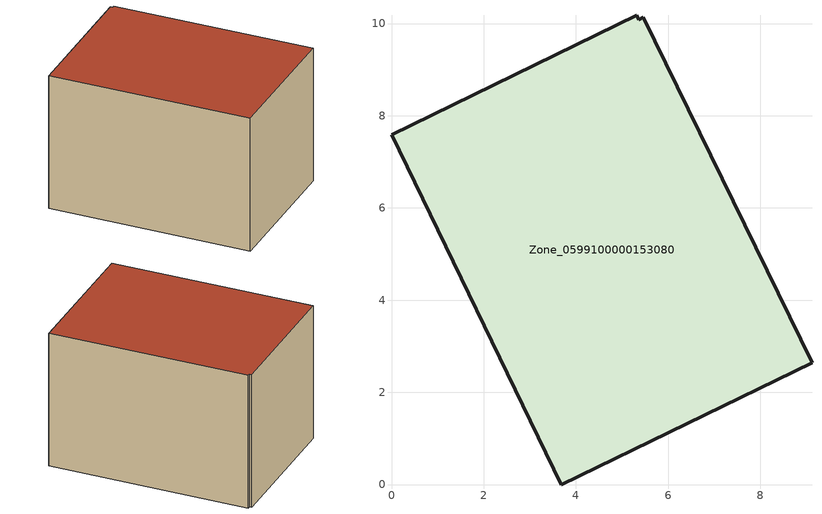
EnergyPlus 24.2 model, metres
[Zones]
Zone_0599100000153080
 floor ground (C_G): 5.46,10.13 9.12,2.64 3.69,0 0,7.58 5.32,10.18 5.36,10.09 z0
 wall outside (C_F): 3.69,0 9.12,2.64 5.46,10.13 5.36,10.09 5.32,10.18 0,7.58 3.69,0 z0:5.82
 roof outside (C_R): 9.12,2.64 5.46,10.13 5.36,10.09 5.32,10.18 0,7.58 3.69,0 z5.82
[BUILDING]
Pand.0599100000153080: North Axis=0; Terrain=City; Loads Convergence Tolerance Value=0.04; Temperature Convergence Tolerance Value=0.4; Solar Distribution=FullExterior; Maximum Number of Warmup Days=25; Minimum Number of Warmup Days=1
[Site:Location]
Rotterdam.The.Hague.AP_ZH_NLD Design_Conditions: Latitude=51.96; Longitude=4.45; Time Zone=1; Elevation=-4.5
[SITE:GROUNDTEMPERATURE:BUILDINGSURFACE]
18, 18, 18, 18, 18, 18, 18, 18, 18, 18, 18, 18
[MATERIAL] Thermal Absorptance=0.9; Solar Absorptance=0.7; Visible Absorptance=0.7
Name | Roughness | Thickness | Conductivity | Density | Specific Heat
G.TI.1946-1964 | MediumSmooth | 0.15 | 1 | 540 | 1210
F.TI.1946-1964 | Rough | 0.3 | 0.857143 | 1920 | 840
R.TI.1946-1964 | MediumRough | 0.2 | 0.277778 | 1500 | 1000
[CONSTRUCTION]
C_G: G.TI.1946-1964
C_F: F.TI.1946-1964
C_R: R.TI.1946-1964
[ZONE]
Zone_0599100000153080: Type=1; Multiplier=1; Ceiling Height=Autocalculate; Volume=Autocalculate; Floor Area=autocalculate; Part of Total Floor Area=Yes
[ZONEINFILTRATION:DESIGNFLOWRATE]
Infil_Zone_0599100000153080: Zone or ZoneList or Space or SpaceList=Zone_0599100000153080; Schedule=AlwaysOn; Design Flow Rate Calculation Method=Flow/Area; Flow Rate per Floor Area=0.003; Constant Term Coefficient=1; Temperature Term Coefficient=0; Velocity Term Coefficient=0; Velocity Squared Term Coefficient=0
[HVACTEMPLATE:ZONE:IDEALLOADSAIRSYSTEM]
Zone_0599100000153080: Maximum Heating Supply Air Temperature=50; Minimum Cooling Supply Air Temperature=13; Maximum Heating Supply Air Humidity Ratio=0.0156; Minimum Cooling Supply Air Humidity Ratio=0.0077; Heating Limit=NoLimit; Cooling Limit=NoLimit; Dehumidification Control Type=ConstantSensibleHeatRatio; Cooling Sensible Heat Ratio=0.7; Dehumidification Setpoint=60; Humidification Control Type=None; Humidification Setpoint=30; Outdoor Air Method=None; Outdoor Air Flow Rate per Person=0.00944; Outdoor Air Flow Rate per Zone Floor Area=0; Outdoor Air Flow Rate per Zone=0; Demand Controlled Ventilation Type=None; Outdoor Air Economizer Type=NoEconomizer; Heat Recovery Type=None; Sensible Heat Recovery Effectiveness=0.7; Latent Heat Recovery Effectiveness=0.65
[ZONECONTROL:THERMOSTAT]
ThermostatControl_Zone_0599100000153080: Zone or ZoneList=Zone_0599100000153080; Control Type Schedule=DualSetpointControlType; Control 1=Thermostat_Zone_0599100000153080; Temperature Difference Between Cutout And Setpoint=0
[THERMOSTATSETPOINT:DUALSETPOINT]
Thermostat_Zone_0599100000153080: Heating Setpoint Temperature Schedule=HeatingSetpoint_Zone_0599100000153080; Cooling Setpoint Temperature Schedule=CoolingSetpoint_Zone_0599100000153080
[SCHEDULE:COMPACT]
HeatingSetpoint_Zone_0599100000153080: Through: 12/31, For: AllDays, Until: 24:00, 21
CoolingSetpoint_Zone_0599100000153080: Through: 12/31, For: AllDays, Until: 24:00, 24
DualSetpointControlType: Through: 12/31, For: AllDays, Until: 24:00, 4
AlwaysOn: Through: 12/31, For: AllDays, Until: 24:00, 1
